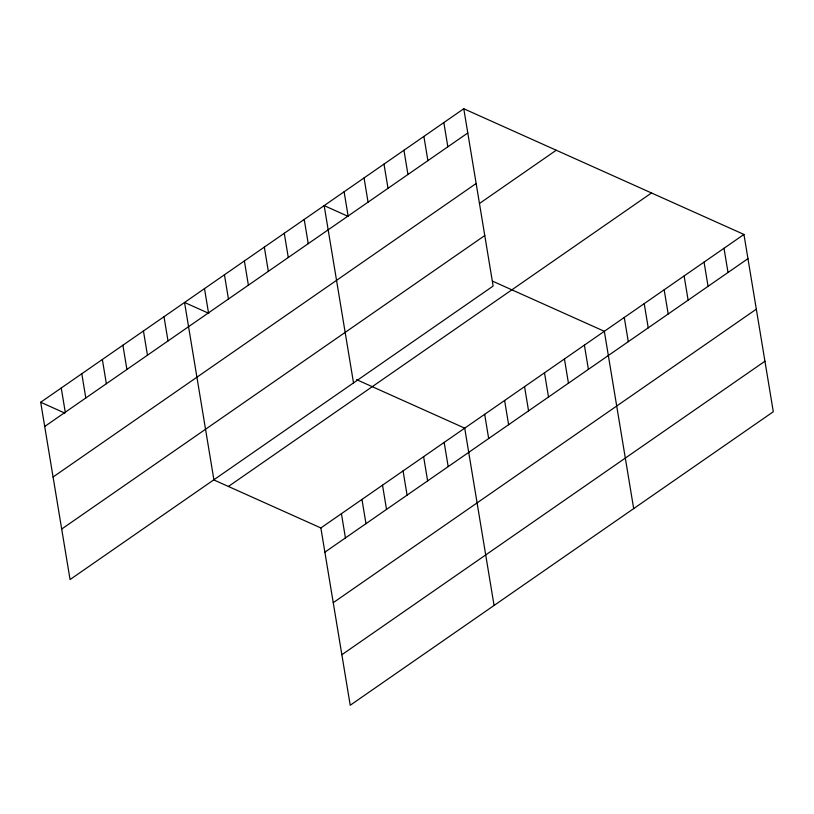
<?xml version="1.0" encoding="UTF-8"?>
<svg xmlns="http://www.w3.org/2000/svg" width="814" height="814" viewBox="0 0 814 814"><rect width="100%" height="100%" fill="white"/><g stroke="black" fill="none" stroke-linecap="round" stroke-linejoin="round"><path stroke-width="1.22" d="M463.777 108.75L493.131 286.05L70.055 579.558L40.7 402.258L463.777 108.75L743.945 234.442L773.3 411.742L350.224 705.25L320.869 527.95L213.848 479.934M44.709 426.485L467.785 132.977M53.073 477.004L476.149 183.496M479.446 203.5L556.237 150.234M61.691 529.049L484.768 235.541M228.408 486.467L651.495 192.969M320.869 527.95L743.945 234.442M324.878 552.167L747.954 258.659M333.241 602.686L756.318 309.178M341.86 654.731L764.936 361.223M348.433 216.504L324.165 205.616L353.52 382.906M492.826 281.278L604.334 331.298L633.679 508.597M208.822 313.359L184.544 302.472L213.899 479.772M356.573 379.639L464.713 428.154L494.067 605.453M40.7 402.258L64.967 413.146M724.002 248.28L728.011 272.497M704.059 262.118L708.068 286.335M684.116 275.946L688.125 300.173M664.163 289.784L668.182 314.011M644.22 303.622L648.229 327.849M624.277 317.46L628.286 341.687M584.391 345.136L588.4 369.353M564.438 358.974L568.447 383.191M544.495 372.812L548.504 397.029M524.552 386.64L528.561 410.867M504.609 400.478L508.618 424.704M443.834 122.588L447.842 146.815M484.666 414.316L488.675 438.543M423.891 136.426L427.899 160.653M403.948 150.264L407.956 174.491M444.169 442.409L448.178 466.636M383.994 164.102L388.013 188.329M423.616 456.664L427.625 480.891M364.051 177.94L368.06 202.157M403.062 470.919L407.081 495.146M344.108 191.778L348.117 215.995M382.519 485.175L386.528 509.401M361.965 499.43L365.974 523.656M304.222 219.444L308.231 243.671M341.422 513.695L345.431 537.912M284.269 233.282L288.288 257.509M264.326 247.12L268.335 271.347M244.383 260.958L248.392 285.185M224.44 274.796L228.449 299.023M204.497 288.634L208.506 312.851M164.001 316.727L168.01 340.944M143.447 330.983L147.456 355.209M122.894 345.238L126.913 369.464M102.35 359.493L106.359 383.72M81.797 373.748L85.806 397.975M61.254 388.003L65.262 412.23"/></g></svg>
